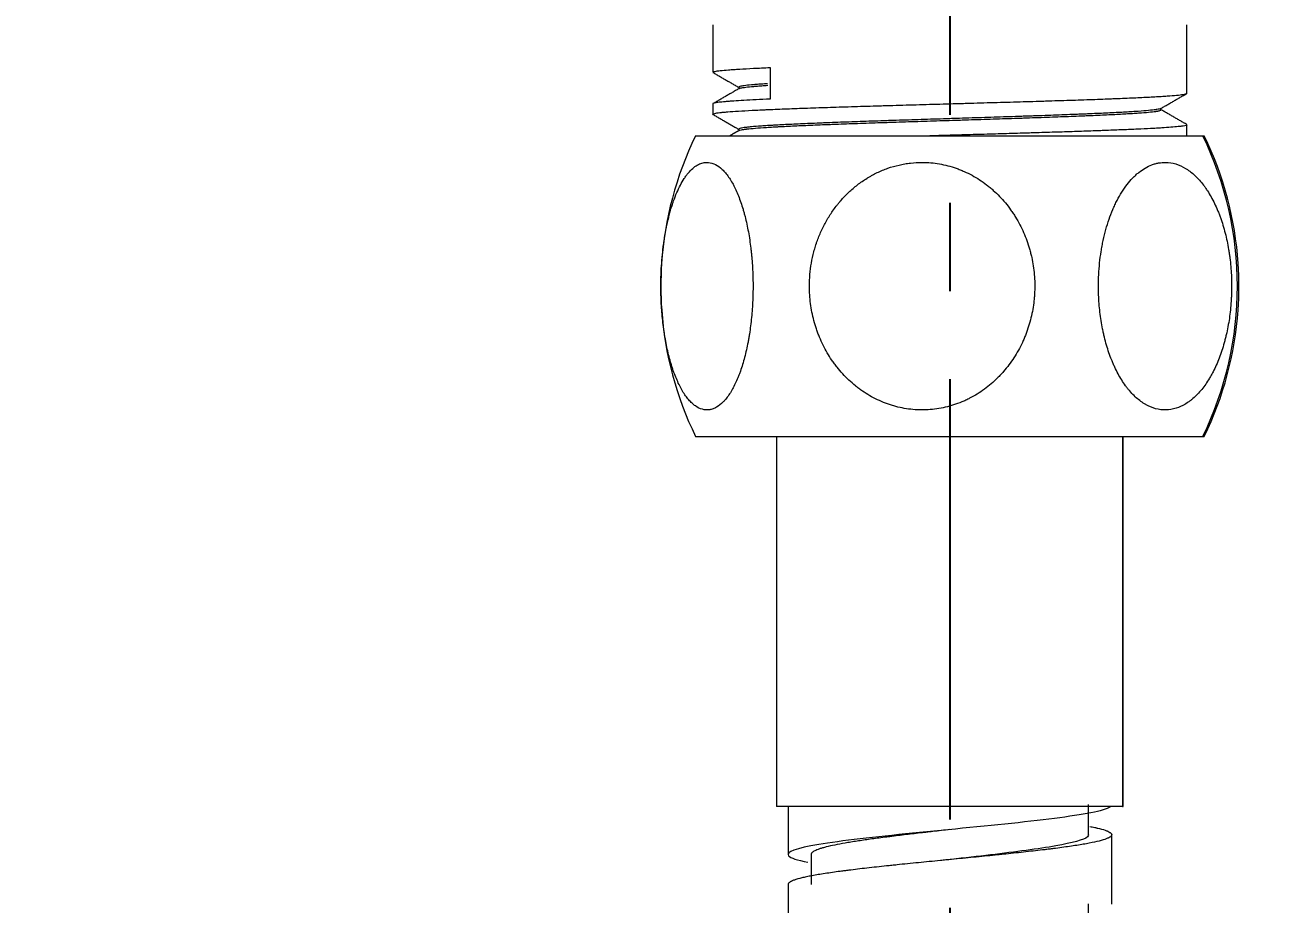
# Model space of a CAD drawing. Header units: millimetres. Extents: x 2915 to 5291, y 1031 to 4391.
# Drawn here: x 3737.1 to 3790.9, y 1876.1 to 1914.1 of the extents above; entities that cross this region are included whole.
import ezdxf

# ---------------------------------------------------------------- set-up
doc = ezdxf.new("R2010")
doc.units = ezdxf.units.MM
doc.linetypes.add('CENTERX2', pattern=[20.32, 12.7, -2.54, 2.54, -2.54])
doc.layers.add('CENTER', color=1, linetype='CENTERX2')
doc.styles.get("Standard").update_dxf_attribs({"font": 'arial.ttf'})
doc.dimstyles.new('ISO-25', dxfattribs={"dimtxt": 17, "dimasz": 17, "dimexe": 1.25, "dimexo": 0.625, "dimgap": 5, "dimtad": 1, "dimtih": 1, "dimtoh": 1, "dimdec": 1, "dimdsep": 46, "dimtxsty": 'Standard', "dimcen": 0, "dimclrd": 3, "dimclre": 3, "dimclrt": 4, "dimadec": 0, "dimazin": 0, "dimtfac": 1, "dimtdec": 1, "dimtmove": 0, "dimatfit": 3, "dimfxl": 1, "dimarcsym": 0})

# ---------------------------------------------------------------- blocks, each defined once
blk = doc.blocks.new('*D3')
at = {"color": 3, "lineweight": -2, "transparency": 16777216}
for p, q in [((3633.565, 1913.964), (3633.565, 1778.976)), ((3920.565, 1913.964), (3920.565, 1778.976)), ((3650.565, 1780.226), (3753.14, 1780.226)), ((3903.565, 1780.226), (3800.99, 1780.226))]:
    blk.add_line(p, q, dxfattribs=at)
at = {"color": 3, "transparency": 16777216}
for points in [[(3650.565, 1783.06), (3650.565, 1777.393), (3633.565, 1780.226)], [(3903.565, 1783.06), (3903.565, 1777.393), (3920.565, 1780.226)]]:
    blk.add_solid(points, dxfattribs=at)
at = {"layer": 'Defpoints', "color": 0, "transparency": 16777216}
for p in [(3633.565, 1914.589), (3920.565, 1914.589), (3920.565, 1780.226)]:
    blk.add_point(p, dxfattribs=at)
at = {"color": 4, "transparency": 16777216, "insert": (3777.065, 1780.226), "char_height": 17, "attachment_point": 5}
blk.add_mtext('287', dxfattribs=at)

msp = doc.modelspace()

# ---------------------------------------------------------------- linework, layer by layer
at = {"linetype": 'Continuous', "lineweight": 18, "extrusion": (0, 1, 0)}
for p, q in [((3766.815, 1914.089), (3766.815, 1912.04)), ((3787.315, 1911.133), (3787.315, 1914.089)), ((3769.292, 1912.245), (3769.292, 1910.879)), ((3767.937, 1911.392), (3767.937, 1911.328)), ((3766.815, 1910.674), (3766.815, 1910.226)), ((3786.194, 1910.414), (3786.194, 1910.478)), ((3767.937, 1909.579), (3767.937, 1909.516)), ((3787.315, 1909.32), (3787.315, 1909.767)), ((3766.065, 1909.289), (3788.005, 1909.289)), ((3788.005, 1909.289), (3788.065, 1909.289)), ((3766.065, 1896.289), (3788.005, 1896.289)), ((3769.565, 1896.289), (3769.565, 1880.289)), ((3784.565, 1880.289), (3784.565, 1896.289)), ((3788.005, 1896.289), (3788.065, 1896.289)), ((3784.524, 1880.289), (3769.565, 1880.289)), ((3784.524, 1880.289), (3784.565, 1880.289))]:
    msp.add_line(p, q, dxfattribs=at)
at = {"linetype": 'Continuous', "lineweight": 13, "extrusion": (0, 1, 0)}
msp.add_line((3784.524, 1896.289), (3784.524, 1880.289), dxfattribs=at)
at = {"linetype": 'Continuous', "lineweight": 18}
for centre, start, end in [((3779.399, 1902.789), 154.0108, 176.2037), ((3774.732, 1902.789), 3.7856, 25.9892), ((3779.399, 1902.789), 176.2037, 183.9964), ((3774.732, 1902.789), 355.9936, 3.7856), ((3779.399, 1902.789), 183.9964, 205.9892), ((3774.732, 1902.789), 334.0108, 355.9936)]:
    msp.add_arc(centre, 14.833, start, end, dxfattribs=at)
at = {"linetype": 'Continuous', "lineweight": 13}
msp.add_ellipse((3774.745, 1902.789), major_axis=(0, 14.833), ratio=0.994522, start_param=4.258791, end_param=5.165987, dxfattribs=at)
at = {"linetype": 'Continuous', "lineweight": 18}
for points, knots in [([(3766.815, 1912.04), (3766.815, 1912.042), (3766.816, 1912.044), (3766.822, 1912.052), (3766.832, 1912.057), (3766.852, 1912.064), (3766.856, 1912.066), (3766.865, 1912.068), (3766.87, 1912.07), (3766.886, 1912.074), (3766.898, 1912.077), (3766.965, 1912.091), (3767.041, 1912.102), (3767.235, 1912.123), (3767.353, 1912.134), (3767.562, 1912.151), (3767.637, 1912.156), (3767.759, 1912.164), (3767.8, 1912.167), (3767.886, 1912.173), (3767.931, 1912.176), (3768.158, 1912.19), (3768.358, 1912.201), (3768.797, 1912.223), (3769.035, 1912.234), (3769.292, 1912.245)], [0, 0, 0, 0, 0.030381, 0.030381, 0.111183, 0.111183, 0.131383, 0.131383, 0.151583, 0.151583, 0.191984, 0.191984, 0.353587, 0.353587, 0.51519, 0.51519, 0.595992, 0.595992, 0.636393, 0.636393, 0.676794, 0.676794, 0.838397, 0.838397, 1, 1, 1, 1]), ([(3769.179, 1911.545), (3769.088, 1911.539), (3769.002, 1911.533), (3768.838, 1911.522), (3768.76, 1911.516), (3768.65, 1911.507), (3768.614, 1911.504), (3768.563, 1911.5), (3768.546, 1911.498), (3768.513, 1911.495), (3768.497, 1911.494), (3768.356, 1911.481), (3768.252, 1911.469), (3768.088, 1911.446), (3768.027, 1911.435), (3767.968, 1911.417), (3767.954, 1911.411), (3767.944, 1911.404), (3767.942, 1911.402), (3767.939, 1911.4), (3767.936, 1911.395), (3767.936, 1911.391), (3767.939, 1911.385), (3767.943, 1911.381), (3767.948, 1911.378)], [0, 0, 0, 0, 0.103015, 0.103015, 0.207705, 0.207705, 0.260051, 0.260051, 0.286223, 0.286223, 0.312396, 0.312396, 0.521776, 0.521776, 0.731157, 0.731157, 0.835847, 0.835847, 0.862019, 0.862019, 0.888192, 0.940537, 0.940537, 1, 1, 1, 1]), ([(3766.828, 1910.212), (3766.827, 1910.212), (3766.827, 1910.213), (3766.824, 1910.214), (3766.822, 1910.216), (3766.819, 1910.218), (3766.818, 1910.22), (3766.815, 1910.224), (3766.815, 1910.227), (3766.821, 1910.241), (3766.848, 1910.252), (3766.946, 1910.274), (3767.017, 1910.285), (3767.157, 1910.301), (3767.209, 1910.307), (3767.296, 1910.315), (3767.326, 1910.318), (3767.389, 1910.323), (3767.422, 1910.326), (3767.593, 1910.34), (3767.749, 1910.351), (3768.102, 1910.373), (3768.297, 1910.384), (3768.621, 1910.4), (3768.734, 1910.406), (3768.881, 1910.413), (3768.911, 1910.414), (3768.971, 1910.417), (3769.062, 1910.421), (3769.155, 1910.425), (3769.47, 1910.439), (3769.738, 1910.45), (3770.303, 1910.472), (3770.601, 1910.483), (3771.07, 1910.5), (3771.231, 1910.505), (3771.56, 1910.516), (3771.726, 1910.522), (3772.234, 1910.538), (3772.581, 1910.549), (3773.293, 1910.571), (3773.658, 1910.582), (3774.126, 1910.596), (3774.267, 1910.6), (3774.41, 1910.604), (3774.505, 1910.607), (3774.553, 1910.608), (3774.792, 1910.615), (3774.984, 1910.621), (3775.561, 1910.637), (3775.947, 1910.648), (3776.724, 1910.67), (3777.113, 1910.681), (3777.603, 1910.695), (3777.75, 1910.699), (3777.897, 1910.703), (3777.996, 1910.706), (3778.045, 1910.707), (3778.29, 1910.714), (3778.484, 1910.72), (3779.064, 1910.736), (3779.444, 1910.747), (3780.194, 1910.769), (3780.563, 1910.78), (3781.017, 1910.794), (3781.108, 1910.796), (3781.288, 1910.802), (3781.378, 1910.805), (3781.645, 1910.813), (3781.819, 1910.819), (3782.333, 1910.835), (3782.663, 1910.846), (3783.299, 1910.868), (3783.605, 1910.879), (3783.97, 1910.893), (3784.043, 1910.896), (3784.15, 1910.9), (3784.186, 1910.901), (3784.256, 1910.904), (3784.431, 1910.911), (3784.599, 1910.918), (3784.988, 1910.934), (3785.23, 1910.945), (3785.677, 1910.967), (3785.883, 1910.978), (3786.118, 1910.992), (3786.163, 1910.995), (3786.253, 1911), (3786.296, 1911.003), (3786.421, 1911.011), (3786.5, 1911.017), (3786.719, 1911.033), (3786.843, 1911.044), (3787.05, 1911.067), (3787.132, 1911.078), (3787.201, 1911.09), (3787.208, 1911.091), (3787.222, 1911.094), (3787.228, 1911.095), (3787.247, 1911.1), (3787.258, 1911.102), (3787.286, 1911.11), (3787.299, 1911.116), (3787.312, 1911.125), (3787.315, 1911.129), (3787.315, 1911.133)], [0, 0, 0, 0, 0.001435, 0.001435, 0.005918, 0.005918, 0.010402, 0.010402, 0.019369, 0.019369, 0.055237, 0.055237, 0.091105, 0.091105, 0.109039, 0.109039, 0.118006, 0.118006, 0.126973, 0.126973, 0.162841, 0.162841, 0.198709, 0.198709, 0.216643, 0.216643, 0.221127, 0.221127, 0.22561, 0.234577, 0.234577, 0.270445, 0.270445, 0.306313, 0.306313, 0.324247, 0.324247, 0.342181, 0.342181, 0.378049, 0.378049, 0.413917, 0.413917, 0.422884, 0.427368, 0.427368, 0.431851, 0.431851, 0.449785, 0.449785, 0.485653, 0.485653, 0.521521, 0.521521, 0.530488, 0.534972, 0.534972, 0.539455, 0.539455, 0.557389, 0.557389, 0.593257, 0.593257, 0.629125, 0.629125, 0.638092, 0.638092, 0.647059, 0.647059, 0.664993, 0.664993, 0.700861, 0.700861, 0.736729, 0.736729, 0.745696, 0.745696, 0.75018, 0.75018, 0.754663, 0.772597, 0.772597, 0.808465, 0.808465, 0.844333, 0.844333, 0.8533, 0.8533, 0.862267, 0.862267, 0.880201, 0.880201, 0.916069, 0.916069, 0.951937, 0.951937, 0.956421, 0.956421, 0.960904, 0.960904, 0.969871, 0.969871, 0.987805, 0.987805, 1, 1, 1, 1]), ([(3767.96, 1911.342), (3767.962, 1911.343), (3767.971, 1911.346), (3767.982, 1911.35), (3768.032, 1911.364), (3768.156, 1911.387), (3768.364, 1911.41), (3768.52, 1911.425), (3768.569, 1911.429), (3768.621, 1911.434), (3768.657, 1911.437), (3768.675, 1911.438), (3768.766, 1911.445), (3768.844, 1911.451), (3769.012, 1911.463), (3769.103, 1911.469), (3769.198, 1911.475)], [0, 0, 0, 0, 0.019271, 0.084375, 0.084375, 0.344792, 0.605208, 0.605208, 0.670313, 0.702865, 0.702865, 0.735417, 0.735417, 0.865625, 0.865625, 1, 1, 1, 1]), ([(3769.292, 1910.879), (3769.077, 1910.869), (3768.875, 1910.86), (3768.498, 1910.841), (3768.148, 1910.823), (3767.851, 1910.805), (3767.649, 1910.791), (3767.585, 1910.787), (3767.494, 1910.78), (3767.465, 1910.777), (3767.409, 1910.773), (3767.381, 1910.77), (3767.25, 1910.759), (3767.16, 1910.749), (3767.011, 1910.731), (3766.952, 1910.722), (3766.864, 1910.703), (3766.836, 1910.694), (3766.821, 1910.684), (3766.82, 1910.683), (3766.818, 1910.68), (3766.816, 1910.678), (3766.815, 1910.675), (3766.815, 1910.674)], [0, 0, 0, 0, 0.135282, 0.135282, 0.270563, 0.405845, 0.405845, 0.473486, 0.473486, 0.507306, 0.507306, 0.541126, 0.541126, 0.676408, 0.676408, 0.81169, 0.81169, 0.946971, 0.946971, 0.963882, 0.963882, 0.980792, 1, 1, 1, 1]), ([(3786.181, 1910.47), (3786.167, 1910.462), (3786.144, 1910.454), (3786.085, 1910.441), (3786.054, 1910.435), (3786.009, 1910.428), (3786, 1910.426), (3785.98, 1910.423), (3785.95, 1910.419), (3785.917, 1910.414), (3785.8, 1910.4), (3785.685, 1910.388), (3785.415, 1910.365), (3785.26, 1910.353), (3785.039, 1910.339), (3784.994, 1910.336), (3784.923, 1910.332), (3784.9, 1910.33), (3784.852, 1910.327), (3784.73, 1910.32), (3784.602, 1910.313), (3784.282, 1910.295), (3784.052, 1910.284), (3783.558, 1910.26), (3783.294, 1910.249), (3782.943, 1910.234), (3782.872, 1910.231), (3782.728, 1910.225), (3782.655, 1910.223), (3782.435, 1910.214), (3782.285, 1910.208), (3781.827, 1910.191), (3781.511, 1910.179), (3781.021, 1910.161), (3780.854, 1910.156), (3780.6, 1910.147), (3780.515, 1910.144), (3780.386, 1910.14), (3780.343, 1910.138), (3780.256, 1910.135), (3780.213, 1910.134), (3779.821, 1910.121), (3779.468, 1910.109), (3778.754, 1910.086), (3778.393, 1910.074), (3777.845, 1910.057), (3777.661, 1910.051), (3777.431, 1910.044), (3777.384, 1910.042), (3777.292, 1910.039), (3777.245, 1910.038), (3777.106, 1910.033), (3777.014, 1910.03), (3776.552, 1910.016), (3776.187, 1910.004), (3775.461, 1909.981), (3775.102, 1909.97), (3774.657, 1909.955), (3774.568, 1909.952), (3774.391, 1909.946), (3774.302, 1909.943), (3774.038, 1909.935), (3773.864, 1909.929), (3773.351, 1909.911), (3773.02, 1909.9), (3772.377, 1909.877), (3772.066, 1909.865), (3771.69, 1909.851), (3771.615, 1909.848), (3771.504, 1909.843), (3771.468, 1909.842), (3771.395, 1909.839), (3771.214, 1909.831), (3771.04, 1909.824), (3770.633, 1909.807), (3770.378, 1909.795), (3769.901, 1909.772), (3769.679, 1909.761), (3769.447, 1909.747), (3769.422, 1909.746), (3769.371, 1909.743), (3769.297, 1909.739), (3769.225, 1909.734), (3769.086, 1909.725), (3768.998, 1909.72), (3768.751, 1909.702), (3768.606, 1909.69), (3768.419, 1909.673), (3768.361, 1909.667), (3768.283, 1909.659), (3768.258, 1909.656), (3768.211, 1909.65), (3768.189, 1909.647), (3768.086, 1909.633), (3768.025, 1909.621), (3767.953, 1909.599), (3767.936, 1909.589), (3767.937, 1909.578)], [0, 0, 0, 0, 0.026452, 0.026452, 0.046017, 0.046017, 0.050908, 0.050908, 0.055799, 0.065581, 0.065581, 0.104711, 0.104711, 0.143841, 0.143841, 0.153623, 0.153623, 0.158515, 0.158515, 0.163406, 0.182971, 0.182971, 0.2221, 0.2221, 0.26123, 0.26123, 0.271013, 0.271013, 0.280795, 0.280795, 0.30036, 0.30036, 0.33949, 0.33949, 0.359054, 0.359054, 0.368837, 0.368837, 0.373728, 0.373728, 0.378619, 0.378619, 0.417749, 0.417749, 0.456879, 0.456879, 0.476444, 0.476444, 0.481335, 0.481335, 0.486226, 0.486226, 0.496008, 0.496008, 0.535138, 0.535138, 0.574268, 0.574268, 0.58405, 0.58405, 0.593833, 0.593833, 0.613398, 0.613398, 0.652527, 0.652527, 0.691657, 0.691657, 0.70144, 0.70144, 0.706331, 0.706331, 0.711222, 0.730787, 0.730787, 0.769917, 0.769917, 0.809046, 0.809046, 0.813938, 0.813938, 0.818829, 0.828611, 0.828611, 0.848176, 0.848176, 0.887306, 0.887306, 0.906871, 0.906871, 0.916653, 0.916653, 0.926436, 0.926436, 0.965565, 0.965565, 1, 1, 1, 1]), ([(3767.948, 1909.522), (3767.964, 1909.532), (3767.999, 1909.543), (3768.081, 1909.559), (3768.115, 1909.565), (3768.175, 1909.574), (3768.207, 1909.578), (3768.242, 1909.582), (3768.266, 1909.585), (3768.278, 1909.587), (3768.392, 1909.6), (3768.514, 1909.612), (3768.797, 1909.634), (3768.958, 1909.646), (3769.229, 1909.663), (3769.324, 1909.669), (3769.449, 1909.676), (3769.475, 1909.677), (3769.526, 1909.68), (3769.552, 1909.682), (3769.631, 1909.686), (3769.685, 1909.689), (3769.958, 1909.704), (3770.193, 1909.715), (3770.692, 1909.738), (3770.958, 1909.75), (3771.379, 1909.767), (3771.524, 1909.773), (3771.709, 1909.78), (3771.747, 1909.781), (3771.822, 1909.784), (3771.935, 1909.789), (3772.049, 1909.793), (3772.433, 1909.807), (3772.75, 1909.819), (3773.403, 1909.842), (3773.739, 1909.854), (3774.172, 1909.868), (3774.259, 1909.871), (3774.434, 1909.877), (3774.523, 1909.879), (3774.788, 1909.888), (3774.965, 1909.894), (3775.5, 1909.911), (3775.859, 1909.923), (3776.582, 1909.946), (3776.947, 1909.957), (3777.359, 1909.97), (3777.405, 1909.972), (3777.497, 1909.975), (3777.543, 1909.976), (3777.681, 1909.98), (3777.772, 1909.983), (3778.046, 1909.992), (3778.227, 1909.998), (3778.767, 1910.015), (3779.122, 1910.026), (3779.648, 1910.044), (3779.822, 1910.049), (3780.082, 1910.058), (3780.168, 1910.061), (3780.34, 1910.067), (3780.425, 1910.07), (3780.852, 1910.084), (3781.181, 1910.096), (3781.816, 1910.119), (3782.123, 1910.13), (3782.565, 1910.147), (3782.709, 1910.153), (3782.922, 1910.162), (3782.992, 1910.165), (3783.096, 1910.169), (3783.131, 1910.171), (3783.199, 1910.174), (3783.233, 1910.175), (3783.536, 1910.188), (3783.788, 1910.2), (3784.258, 1910.222), (3784.476, 1910.234), (3784.778, 1910.251), (3784.875, 1910.257), (3785.013, 1910.266), (3785.058, 1910.269), (3785.145, 1910.275), (3785.187, 1910.277), (3785.392, 1910.292), (3785.535, 1910.304), (3785.78, 1910.326), (3785.882, 1910.338), (3785.984, 1910.352), (3786.013, 1910.356), (3786.039, 1910.361), (3786.055, 1910.364), (3786.063, 1910.365), (3786.101, 1910.372), (3786.125, 1910.378), (3786.177, 1910.394), (3786.194, 1910.404), (3786.194, 1910.414)], [0, 0, 0, 0, 0.03567, 0.03567, 0.055056, 0.055056, 0.064749, 0.069595, 0.069595, 0.074442, 0.074442, 0.113213, 0.113213, 0.151985, 0.151985, 0.171371, 0.171371, 0.176217, 0.176217, 0.181064, 0.181064, 0.190757, 0.190757, 0.229529, 0.229529, 0.2683, 0.2683, 0.287686, 0.287686, 0.292533, 0.292533, 0.297379, 0.307072, 0.307072, 0.345844, 0.345844, 0.384615, 0.384615, 0.394308, 0.394308, 0.404001, 0.404001, 0.423387, 0.423387, 0.462159, 0.462159, 0.500931, 0.500931, 0.505777, 0.505777, 0.510623, 0.510623, 0.520316, 0.520316, 0.539702, 0.539702, 0.578474, 0.578474, 0.59786, 0.59786, 0.607553, 0.607553, 0.617246, 0.617246, 0.656017, 0.656017, 0.694789, 0.694789, 0.714175, 0.714175, 0.723868, 0.723868, 0.728714, 0.728714, 0.733561, 0.733561, 0.772333, 0.772333, 0.811104, 0.811104, 0.83049, 0.83049, 0.840183, 0.840183, 0.849876, 0.849876, 0.888648, 0.888648, 0.927419, 0.927419, 0.937112, 0.941959, 0.941959, 0.946805, 0.946805, 0.966191, 0.966191, 1, 1, 1, 1]), ([(3787.315, 1909.767), (3787.315, 1909.759), (3787.304, 1909.751), (3787.254, 1909.734), (3787.212, 1909.725), (3787.146, 1909.714), (3787.139, 1909.713), (3787.123, 1909.711), (3787.115, 1909.71), (3787.09, 1909.706), (3787.038, 1909.699), (3786.977, 1909.692), (3786.843, 1909.679), (3786.74, 1909.669), (3786.504, 1909.651), (3786.372, 1909.642), (3786.151, 1909.628), (3786.074, 1909.623), (3785.952, 1909.616), (3785.911, 1909.614), (3785.826, 1909.609), (3785.783, 1909.607), (3785.563, 1909.595), (3785.375, 1909.586), (3784.976, 1909.568), (3784.764, 1909.559), (3784.317, 1909.541), (3784.082, 1909.531), (3783.773, 1909.52), (3783.71, 1909.517), (3783.583, 1909.512), (3783.391, 1909.505), (3783.195, 1909.498), (3782.796, 1909.485), (3782.248, 1909.466), (3781.67, 1909.448), (3781.223, 1909.434), (3781.073, 1909.43), (3780.844, 1909.423), (3780.767, 1909.42), (3780.612, 1909.416), (3780.534, 1909.413), (3780.145, 1909.402), (3779.831, 1909.392), (3779.197, 1909.374), (3778.877, 1909.365), (3778.23, 1909.346), (3777.904, 1909.337), (3777.493, 1909.326), (3777.41, 1909.323), (3777.286, 1909.32), (3777.245, 1909.319), (3777.162, 1909.316), (3776.956, 1909.311), (3776.751, 1909.305), (3776.455, 1909.296), (3776.323, 1909.293), (3776.191, 1909.289)], [0, 0, 0, 0, 0.049814, 0.049814, 0.107738, 0.107738, 0.114978, 0.114978, 0.122219, 0.122219, 0.1367, 0.165662, 0.165662, 0.223586, 0.223586, 0.28151, 0.28151, 0.310472, 0.310472, 0.324953, 0.324953, 0.339434, 0.339434, 0.397358, 0.397358, 0.455282, 0.455282, 0.513206, 0.513206, 0.527687, 0.527687, 0.542168, 0.57113, 0.57113, 0.629054, 0.686978, 0.686978, 0.71594, 0.71594, 0.730421, 0.730421, 0.744902, 0.744902, 0.802827, 0.802827, 0.860751, 0.860751, 0.918675, 0.918675, 0.933156, 0.933156, 0.940396, 0.940396, 0.947637, 0.976599, 0.976599, 1, 1, 1, 1]), ([(3787.257, 1909.289), (3787.278, 1909.294), (3787.292, 1909.299), (3787.311, 1909.31), (3787.315, 1909.315), (3787.315, 1909.32)], [0, 0, 0, 0, 0.519147, 0.519147, 1, 1, 1, 1]), ([(3766.546, 1908.143), (3766.65, 1908.145), (3766.752, 1908.125), (3766.953, 1908.044), (3767.052, 1907.983), (3767.174, 1907.881), (3767.198, 1907.859), (3767.246, 1907.813), (3767.27, 1907.789), (3767.341, 1907.714), (3767.387, 1907.659), (3767.522, 1907.481), (3767.608, 1907.346), (3767.71, 1907.155), (3767.731, 1907.116), (3767.761, 1907.056), (3767.771, 1907.035), (3767.79, 1906.994), (3767.839, 1906.89), (3767.885, 1906.782), (3767.993, 1906.512), (3768.059, 1906.319), (3768.134, 1906.064), (3768.156, 1905.987), (3768.178, 1905.907), (3768.192, 1905.854), (3768.199, 1905.827), (3768.233, 1905.693), (3768.258, 1905.583), (3768.331, 1905.25), (3768.372, 1905.021), (3768.425, 1904.667), (3768.442, 1904.547), (3768.463, 1904.365), (3768.47, 1904.304), (3768.483, 1904.181), (3768.489, 1904.119), (3768.518, 1903.811), (3768.533, 1903.563), (3768.552, 1903.063), (3768.554, 1902.812), (3768.55, 1902.528), (3768.549, 1902.496), (3768.548, 1902.433), (3768.547, 1902.401), (3768.544, 1902.306), (3768.542, 1902.243), (3768.534, 1902.055), (3768.527, 1901.93), (3768.501, 1901.559), (3768.477, 1901.315), (3768.432, 1900.956), (3768.415, 1900.837), (3768.387, 1900.66), (3768.377, 1900.602), (3768.362, 1900.514), (3768.357, 1900.485), (3768.347, 1900.427), (3768.341, 1900.398), (3768.292, 1900.14), (3768.243, 1899.92), (3768.133, 1899.5), (3768.072, 1899.299), (3767.988, 1899.061), (3767.97, 1899.014), (3767.935, 1898.921), (3767.917, 1898.875), (3767.862, 1898.741), (3767.825, 1898.656), (3767.708, 1898.411), (3767.626, 1898.263), (3767.496, 1898.065), (3767.452, 1898.003), (3767.383, 1897.916), (3767.36, 1897.888), (3767.325, 1897.848), (3767.313, 1897.835), (3767.289, 1897.809), (3767.277, 1897.797), (3767.17, 1897.687), (3767.073, 1897.61), (3766.924, 1897.524), (3766.874, 1897.501), (3766.798, 1897.473), (3766.76, 1897.461), (3766.722, 1897.453), (3766.696, 1897.447), (3766.683, 1897.445), (3766.567, 1897.428), (3766.464, 1897.434), (3766.261, 1897.489), (3766.16, 1897.537), (3766.011, 1897.641), (3765.962, 1897.681), (3765.866, 1897.77), (3765.772, 1897.868), (3765.681, 1897.985), (3765.592, 1898.11), (3765.548, 1898.177), (3765.42, 1898.393), (3765.34, 1898.551), (3765.191, 1898.895), (3765.121, 1899.08), (3765.049, 1899.304), (3765.041, 1899.329), (3765.025, 1899.379), (3765.002, 1899.455), (3764.98, 1899.533), (3764.936, 1899.689), (3764.909, 1899.795), (3764.831, 1900.12), (3764.785, 1900.345), (3764.736, 1900.637), (3764.726, 1900.696), (3764.713, 1900.785), (3764.708, 1900.815), (3764.699, 1900.875), (3764.678, 1901.024), (3764.66, 1901.175), (3764.62, 1901.54), (3764.6, 1901.785), (3764.574, 1902.282), (3764.567, 1902.534), (3764.567, 1902.788)], [0, 0, 0, 0, 0.03125, 0.03125, 0.0625, 0.0625, 0.070312, 0.070312, 0.078125, 0.078125, 0.09375, 0.09375, 0.125, 0.125, 0.132812, 0.132812, 0.136719, 0.136719, 0.140625, 0.15625, 0.15625, 0.1875, 0.1875, 0.195312, 0.199219, 0.199219, 0.203125, 0.203125, 0.21875, 0.21875, 0.25, 0.25, 0.265625, 0.265625, 0.273437, 0.273437, 0.28125, 0.28125, 0.3125, 0.3125, 0.34375, 0.34375, 0.347656, 0.347656, 0.351562, 0.351562, 0.359375, 0.359375, 0.375, 0.375, 0.40625, 0.40625, 0.421875, 0.421875, 0.429687, 0.429687, 0.433594, 0.433594, 0.4375, 0.4375, 0.46875, 0.46875, 0.5, 0.5, 0.507813, 0.507813, 0.515625, 0.515625, 0.53125, 0.53125, 0.5625, 0.5625, 0.578125, 0.578125, 0.585938, 0.585938, 0.589844, 0.589844, 0.59375, 0.59375, 0.625, 0.625, 0.640625, 0.640625, 0.648438, 0.652344, 0.652344, 0.65625, 0.65625, 0.6875, 0.6875, 0.71875, 0.71875, 0.734375, 0.734375, 0.75, 0.765625, 0.765625, 0.78125, 0.78125, 0.8125, 0.8125, 0.84375, 0.84375, 0.847656, 0.847656, 0.851563, 0.859375, 0.859375, 0.875, 0.875, 0.90625, 0.90625, 0.914063, 0.914063, 0.917969, 0.917969, 0.921875, 0.9375, 0.9375, 0.96875, 0.96875, 1, 1, 1, 1]), ([(3764.567, 1902.788), (3764.567, 1902.956), (3764.57, 1903.124), (3764.582, 1903.456), (3764.599, 1903.786), (3764.628, 1904.111), (3764.654, 1904.353), (3764.668, 1904.474), (3764.684, 1904.594), (3764.695, 1904.674), (3764.701, 1904.713), (3764.73, 1904.911), (3764.782, 1905.22), (3764.845, 1905.514), (3764.913, 1905.801), (3764.949, 1905.941), (3765.009, 1906.145), (3765.029, 1906.212), (3765.061, 1906.311), (3765.072, 1906.344), (3765.094, 1906.409), (3765.105, 1906.441), (3765.161, 1906.599), (3765.254, 1906.84), (3765.357, 1907.056), (3765.464, 1907.26), (3765.519, 1907.355), (3765.592, 1907.466), (3765.606, 1907.487), (3765.636, 1907.53), (3765.651, 1907.551), (3765.696, 1907.612), (3765.726, 1907.65), (3765.818, 1907.76), (3765.881, 1907.824), (3766.008, 1907.936), (3766.073, 1907.983), (3766.172, 1908.041), (3766.205, 1908.058), (3766.272, 1908.088), (3766.307, 1908.1), (3766.409, 1908.131), (3766.477, 1908.142), (3766.546, 1908.143)], [0, 0, 0, 0, 0.0625, 0.0625, 0.125, 0.1875, 0.1875, 0.21875, 0.234375, 0.234375, 0.25, 0.25, 0.3125, 0.375, 0.375, 0.4375, 0.4375, 0.46875, 0.46875, 0.484375, 0.484375, 0.5, 0.5, 0.5625, 0.625, 0.625, 0.6875, 0.6875, 0.703125, 0.703125, 0.71875, 0.71875, 0.75, 0.75, 0.8125, 0.8125, 0.875, 0.875, 0.90625, 0.90625, 0.9375, 0.9375, 1, 1, 1, 1]), ([(3770.991, 1902.788), (3770.991, 1902.957), (3770.998, 1903.125), (3771.027, 1903.459), (3771.07, 1903.79), (3771.142, 1904.117), (3771.206, 1904.36), (3771.23, 1904.441), (3771.267, 1904.561), (3771.28, 1904.602), (3771.307, 1904.682), (3771.321, 1904.722), (3771.393, 1904.92), (3771.522, 1905.23), (3771.676, 1905.525), (3771.844, 1905.813), (3771.934, 1905.953), (3772.081, 1906.158), (3772.131, 1906.225), (3772.21, 1906.325), (3772.236, 1906.357), (3772.29, 1906.422), (3772.317, 1906.454), (3772.455, 1906.613), (3772.686, 1906.854), (3772.939, 1907.07), (3773.202, 1907.273), (3773.339, 1907.368), (3773.518, 1907.479), (3773.554, 1907.5), (3773.627, 1907.543), (3773.664, 1907.563), (3773.775, 1907.624), (3773.849, 1907.662), (3774.075, 1907.77), (3774.229, 1907.834), (3774.542, 1907.944), (3774.702, 1907.991), (3774.946, 1908.047), (3775.028, 1908.064), (3775.152, 1908.086), (3775.194, 1908.092), (3775.277, 1908.104), (3775.319, 1908.11), (3775.529, 1908.134), (3775.697, 1908.143), (3775.866, 1908.143)], [0, 0, 0, 0, 0.0625, 0.0625, 0.125, 0.1875, 0.1875, 0.21875, 0.21875, 0.234375, 0.234375, 0.25, 0.25, 0.3125, 0.375, 0.375, 0.4375, 0.4375, 0.46875, 0.46875, 0.484375, 0.484375, 0.5, 0.5, 0.5625, 0.625, 0.625, 0.6875, 0.6875, 0.703125, 0.703125, 0.71875, 0.71875, 0.75, 0.75, 0.8125, 0.8125, 0.875, 0.875, 0.90625, 0.90625, 0.921875, 0.921875, 0.9375, 0.9375, 1, 1, 1, 1]), ([(3775.866, 1908.143), (3776.118, 1908.143), (3776.367, 1908.121), (3776.858, 1908.037), (3777.099, 1907.974), (3777.367, 1907.88), (3777.396, 1907.869), (3777.456, 1907.847), (3777.485, 1907.836), (3777.573, 1907.801), (3777.631, 1907.776), (3777.803, 1907.7), (3777.915, 1907.644), (3778.243, 1907.465), (3778.452, 1907.328), (3778.702, 1907.136), (3778.751, 1907.097), (3778.824, 1907.036), (3778.848, 1907.016), (3778.896, 1906.974), (3779.014, 1906.87), (3779.127, 1906.761), (3779.387, 1906.489), (3779.547, 1906.296), (3779.729, 1906.041), (3779.783, 1905.963), (3779.835, 1905.883), (3779.869, 1905.83), (3779.886, 1905.803), (3779.968, 1905.668), (3780.031, 1905.559), (3780.205, 1905.225), (3780.306, 1904.996), (3780.434, 1904.642), (3780.473, 1904.522), (3780.525, 1904.34), (3780.542, 1904.279), (3780.573, 1904.156), (3780.588, 1904.095), (3780.655, 1903.786), (3780.693, 1903.538), (3780.735, 1903.04), (3780.741, 1902.789), (3780.727, 1902.473), (3780.723, 1902.41), (3780.714, 1902.284), (3780.708, 1902.221), (3780.688, 1902.033), (3780.67, 1901.908), (3780.605, 1901.538), (3780.546, 1901.295), (3780.434, 1900.936), (3780.393, 1900.818), (3780.324, 1900.642), (3780.301, 1900.583), (3780.263, 1900.496), (3780.251, 1900.467), (3780.225, 1900.409), (3780.212, 1900.38), (3780.091, 1900.123), (3779.97, 1899.904), (3779.699, 1899.485), (3779.549, 1899.285), (3779.344, 1899.048), (3779.28, 1898.978), (3779.215, 1898.909), (3779.171, 1898.864), (3779.149, 1898.841), (3779.037, 1898.73), (3778.944, 1898.645), (3778.659, 1898.401), (3778.458, 1898.254), (3778.14, 1898.057), (3778.032, 1897.996), (3777.864, 1897.91), (3777.808, 1897.882), (3777.722, 1897.842), (3777.693, 1897.829), (3777.635, 1897.804), (3777.606, 1897.791), (3777.344, 1897.683), (3777.107, 1897.606), (3776.743, 1897.522), (3776.621, 1897.499), (3776.373, 1897.463), (3776.248, 1897.45), (3776.059, 1897.439), (3775.996, 1897.436), (3775.87, 1897.434), (3775.807, 1897.435), (3775.62, 1897.44), (3775.495, 1897.448), (3775.123, 1897.49), (3774.878, 1897.539), (3774.605, 1897.618), (3774.574, 1897.627), (3774.514, 1897.645), (3774.424, 1897.675), (3774.335, 1897.706), (3774.16, 1897.773), (3774.045, 1897.822), (3773.706, 1897.984), (3773.489, 1898.109), (3773.255, 1898.271), (3773.229, 1898.289), (3773.178, 1898.326), (3773.101, 1898.382), (3773.027, 1898.44), (3772.88, 1898.559), (3772.786, 1898.641), (3772.513, 1898.899), (3772.343, 1899.084), (3772.147, 1899.332), (3772.109, 1899.383), (3772.034, 1899.485), (3771.998, 1899.536), (3771.891, 1899.692), (3771.824, 1899.798), (3771.635, 1900.123), (3771.524, 1900.348), (3771.403, 1900.639), (3771.38, 1900.698), (3771.335, 1900.816), (3771.314, 1900.876), (3771.253, 1901.056), (3771.217, 1901.177), (3771.121, 1901.541), (3771.072, 1901.786), (3771.008, 1902.283), (3770.991, 1902.534), (3770.991, 1902.788)], [0, 0, 0, 0, 0.03125, 0.03125, 0.0625, 0.0625, 0.066406, 0.066406, 0.070312, 0.070312, 0.078125, 0.078125, 0.09375, 0.09375, 0.125, 0.125, 0.132812, 0.132812, 0.136719, 0.136719, 0.140625, 0.15625, 0.15625, 0.1875, 0.1875, 0.195312, 0.199219, 0.199219, 0.203125, 0.203125, 0.21875, 0.21875, 0.25, 0.25, 0.265625, 0.265625, 0.273437, 0.273437, 0.28125, 0.28125, 0.3125, 0.3125, 0.34375, 0.34375, 0.351562, 0.351562, 0.359375, 0.359375, 0.375, 0.375, 0.40625, 0.40625, 0.421875, 0.421875, 0.429687, 0.429687, 0.433594, 0.433594, 0.4375, 0.4375, 0.46875, 0.46875, 0.5, 0.5, 0.507812, 0.511719, 0.511719, 0.515625, 0.515625, 0.53125, 0.53125, 0.5625, 0.5625, 0.578125, 0.578125, 0.585937, 0.585937, 0.589844, 0.589844, 0.59375, 0.59375, 0.625, 0.625, 0.640625, 0.640625, 0.65625, 0.65625, 0.664062, 0.664062, 0.671875, 0.671875, 0.6875, 0.6875, 0.71875, 0.71875, 0.722656, 0.722656, 0.726562, 0.734375, 0.734375, 0.75, 0.75, 0.78125, 0.78125, 0.785156, 0.785156, 0.789062, 0.796875, 0.796875, 0.8125, 0.8125, 0.84375, 0.84375, 0.851562, 0.851562, 0.859375, 0.859375, 0.875, 0.875, 0.90625, 0.90625, 0.914062, 0.914062, 0.921875, 0.921875, 0.9375, 0.9375, 0.96875, 0.96875, 1, 1, 1, 1]), ([(3783.489, 1902.788), (3783.489, 1902.958), (3783.494, 1903.127), (3783.511, 1903.462), (3783.537, 1903.795), (3783.579, 1904.123), (3783.618, 1904.367), (3783.639, 1904.488), (3783.662, 1904.609), (3783.678, 1904.69), (3783.686, 1904.73), (3783.729, 1904.929), (3783.806, 1905.24), (3783.898, 1905.536), (3783.998, 1905.825), (3784.052, 1905.966), (3784.139, 1906.171), (3784.169, 1906.238), (3784.216, 1906.338), (3784.232, 1906.371), (3784.264, 1906.436), (3784.28, 1906.468), (3784.362, 1906.626), (3784.431, 1906.747), (3784.575, 1906.975), (3784.65, 1907.083), (3784.807, 1907.286), (3784.889, 1907.381), (3785.017, 1907.513), (3785.06, 1907.556), (3785.148, 1907.636), (3785.193, 1907.674), (3785.327, 1907.781), (3785.418, 1907.844), (3785.605, 1907.953), (3785.7, 1907.999), (3785.845, 1908.054), (3785.894, 1908.07), (3785.968, 1908.091), (3785.993, 1908.097), (3786.042, 1908.108), (3786.067, 1908.114), (3786.191, 1908.136), (3786.291, 1908.144), (3786.391, 1908.143)], [0, 0, 0, 0, 0.0625, 0.0625, 0.125, 0.1875, 0.1875, 0.21875, 0.234375, 0.234375, 0.25, 0.25, 0.3125, 0.375, 0.375, 0.4375, 0.4375, 0.46875, 0.46875, 0.484375, 0.484375, 0.5, 0.5, 0.5625, 0.5625, 0.625, 0.625, 0.6875, 0.6875, 0.71875, 0.71875, 0.75, 0.75, 0.8125, 0.8125, 0.875, 0.875, 0.90625, 0.90625, 0.921875, 0.921875, 0.9375, 0.9375, 1, 1, 1, 1]), ([(3786.391, 1908.143), (3786.541, 1908.141), (3786.687, 1908.117), (3786.976, 1908.029), (3787.119, 1907.964), (3787.276, 1907.869), (3787.294, 1907.858), (3787.328, 1907.835), (3787.346, 1907.824), (3787.397, 1907.788), (3787.432, 1907.763), (3787.533, 1907.686), (3787.599, 1907.629), (3787.792, 1907.448), (3787.915, 1907.31), (3788.061, 1907.117), (3788.09, 1907.077), (3788.132, 1907.016), (3788.147, 1906.996), (3788.175, 1906.954), (3788.244, 1906.849), (3788.31, 1906.739), (3788.463, 1906.467), (3788.557, 1906.273), (3788.664, 1906.017), (3788.695, 1905.939), (3788.725, 1905.86), (3788.745, 1905.806), (3788.755, 1905.779), (3788.804, 1905.644), (3788.84, 1905.535), (3788.942, 1905.2), (3789.001, 1904.971), (3789.075, 1904.617), (3789.098, 1904.497), (3789.128, 1904.316), (3789.138, 1904.255), (3789.156, 1904.132), (3789.165, 1904.07), (3789.204, 1903.762), (3789.225, 1903.514), (3789.249, 1903.016), (3789.252, 1902.765), (3789.243, 1902.451), (3789.241, 1902.388), (3789.236, 1902.293), (3789.234, 1902.261), (3789.231, 1902.199), (3789.221, 1902.042), (3789.208, 1901.886), (3789.169, 1901.517), (3789.134, 1901.274), (3789.067, 1900.917), (3789.042, 1900.799), (3789.001, 1900.623), (3788.987, 1900.565), (3788.958, 1900.449), (3788.942, 1900.391), (3788.863, 1900.106), (3788.791, 1899.887), (3788.63, 1899.47), (3788.541, 1899.271), (3788.419, 1899.035), (3788.382, 1898.966), (3788.343, 1898.897), (3788.317, 1898.852), (3788.304, 1898.83), (3788.238, 1898.719), (3788.183, 1898.634), (3788.014, 1898.391), (3787.895, 1898.245), (3787.707, 1898.05), (3787.643, 1897.989), (3787.544, 1897.903), (3787.511, 1897.876), (3787.443, 1897.823), (3787.409, 1897.798), (3787.237, 1897.678), (3787.096, 1897.602), (3786.81, 1897.491), (3786.664, 1897.456), (3786.497, 1897.44), (3786.478, 1897.439), (3786.441, 1897.436), (3786.385, 1897.434), (3786.329, 1897.435), (3786.219, 1897.44), (3786.145, 1897.449), (3785.926, 1897.492), (3785.781, 1897.541), (3785.62, 1897.62), (3785.602, 1897.629), (3785.567, 1897.648), (3785.513, 1897.677), (3785.461, 1897.709), (3785.357, 1897.776), (3785.29, 1897.826), (3785.09, 1897.988), (3784.962, 1898.113), (3784.824, 1898.275), (3784.809, 1898.293), (3784.779, 1898.33), (3784.734, 1898.386), (3784.69, 1898.444), (3784.603, 1898.563), (3784.548, 1898.645), (3784.387, 1898.903), (3784.287, 1899.088), (3784.183, 1899.311), (3784.171, 1899.336), (3784.149, 1899.386), (3784.138, 1899.411), (3784.104, 1899.488), (3784.083, 1899.539), (3784.02, 1899.696), (3783.981, 1899.802), (3783.869, 1900.126), (3783.803, 1900.351), (3783.732, 1900.641), (3783.712, 1900.729), (3783.693, 1900.818), (3783.68, 1900.878), (3783.674, 1900.908), (3783.644, 1901.058), (3783.623, 1901.178), (3783.566, 1901.542), (3783.537, 1901.788), (3783.499, 1902.284), (3783.489, 1902.534), (3783.489, 1902.788)], [0, 0, 0, 0, 0.03125, 0.03125, 0.0625, 0.0625, 0.066406, 0.066406, 0.070312, 0.070312, 0.078125, 0.078125, 0.09375, 0.09375, 0.125, 0.125, 0.132812, 0.132812, 0.136719, 0.136719, 0.140625, 0.15625, 0.15625, 0.1875, 0.1875, 0.195312, 0.199219, 0.199219, 0.203125, 0.203125, 0.21875, 0.21875, 0.25, 0.25, 0.265625, 0.265625, 0.273437, 0.273437, 0.28125, 0.28125, 0.3125, 0.3125, 0.34375, 0.34375, 0.351562, 0.351562, 0.355469, 0.355469, 0.359375, 0.375, 0.375, 0.40625, 0.40625, 0.421875, 0.421875, 0.429687, 0.429687, 0.4375, 0.4375, 0.46875, 0.46875, 0.5, 0.5, 0.507812, 0.511719, 0.511719, 0.515625, 0.515625, 0.53125, 0.53125, 0.5625, 0.5625, 0.578125, 0.578125, 0.585937, 0.585937, 0.59375, 0.59375, 0.625, 0.625, 0.65625, 0.65625, 0.660156, 0.660156, 0.664062, 0.671875, 0.671875, 0.6875, 0.6875, 0.71875, 0.71875, 0.722656, 0.722656, 0.726562, 0.734375, 0.734375, 0.75, 0.75, 0.78125, 0.78125, 0.785156, 0.785156, 0.789062, 0.796875, 0.796875, 0.8125, 0.8125, 0.84375, 0.84375, 0.847656, 0.847656, 0.851562, 0.851562, 0.859375, 0.859375, 0.875, 0.875, 0.90625, 0.90625, 0.914062, 0.917969, 0.917969, 0.921875, 0.921875, 0.9375, 0.9375, 0.96875, 0.96875, 1, 1, 1, 1]), ([(3784.022, 1880.289), (3783.957, 1880.226), (3783.412, 1880.001), (3780.581, 1879.614), (3775.31, 1879.126), (3770.892, 1878.639), (3769.675, 1878.22), (3770.463, 1877.964), (3770.921, 1877.87)], [0, 0, 0, 0, 0.077504, 0.279013, 0.480522, 0.682031, 0.883541, 1, 1, 1, 1]), ([(3783.121, 1879.419), (3783.156, 1879.413), (3783.19, 1879.406), (3783.262, 1879.391), (3783.299, 1879.383), (3783.353, 1879.371), (3783.37, 1879.367), (3783.405, 1879.359), (3783.422, 1879.355), (3783.572, 1879.32), (3783.684, 1879.289), (3783.821, 1879.242), (3783.861, 1879.227), (3783.931, 1879.196), (3783.96, 1879.18), (3783.996, 1879.157), (3784.007, 1879.149), (3784.021, 1879.137), (3784.025, 1879.133), (3784.033, 1879.125), (3784.051, 1879.106), (3784.06, 1879.086), (3784.065, 1879.039), (3784.047, 1879.008), (3783.988, 1878.961), (3783.964, 1878.946), (3783.918, 1878.922), (3783.902, 1878.914), (3783.866, 1878.899), (3783.847, 1878.891), (3783.745, 1878.851), (3783.643, 1878.82), (3783.399, 1878.758), (3783.257, 1878.727), (3783.053, 1878.688), (3783.011, 1878.68), (3782.924, 1878.664), (3782.88, 1878.657), (3782.743, 1878.633), (3782.647, 1878.617), (3782.349, 1878.571), (3782.134, 1878.539), (3781.788, 1878.493), (3781.668, 1878.477), (3781.514, 1878.457), (3781.483, 1878.453), (3781.42, 1878.446), (3781.389, 1878.442), (3781.293, 1878.43), (3781.229, 1878.422), (3780.905, 1878.383), (3780.635, 1878.352), (3780.215, 1878.305), (3779.929, 1878.274), (3779.633, 1878.243), (3779.445, 1878.223), (3779.407, 1878.219), (3779.331, 1878.211), (3779.293, 1878.207), (3779.178, 1878.195), (3779.101, 1878.188), (3778.87, 1878.164), (3778.715, 1878.148), (3778.247, 1878.102), (3777.932, 1878.071), (3777.455, 1878.024), (3777.295, 1878.008), (3777.094, 1877.988), (3777.054, 1877.985), (3776.973, 1877.977), (3776.933, 1877.973), (3776.812, 1877.961), (3776.732, 1877.953), (3776.332, 1877.914), (3776.016, 1877.883), (3775.548, 1877.836), (3775.392, 1877.82), (3775.084, 1877.789), (3774.931, 1877.774), (3774.741, 1877.754), (3774.703, 1877.75), (3774.627, 1877.742), (3774.589, 1877.738), (3774.477, 1877.726), (3774.402, 1877.719), (3774.181, 1877.695), (3774.037, 1877.679), (3773.611, 1877.633), (3773.339, 1877.602), (3772.946, 1877.555), (3772.818, 1877.539), (3772.63, 1877.516), (3772.567, 1877.508), (3772.445, 1877.492), (3772.386, 1877.484), (3772.091, 1877.445), (3771.871, 1877.414), (3771.566, 1877.367), (3771.371, 1877.336), (3771.193, 1877.305), (3771.087, 1877.285), (3771.066, 1877.281), (3771.025, 1877.273), (3770.964, 1877.261), (3770.906, 1877.25), (3770.794, 1877.226), (3770.725, 1877.211), (3770.534, 1877.164), (3770.427, 1877.133), (3770.296, 1877.086), (3770.258, 1877.07), (3770.216, 1877.051), (3770.208, 1877.047), (3770.193, 1877.039), (3770.171, 1877.027), (3770.152, 1877.015), (3770.095, 1876.976), (3770.072, 1876.945), (3770.069, 1876.912), (3770.069, 1876.911), (3770.069, 1876.91)], [0, 0, 0, 0, 0.008221, 0.008221, 0.017562, 0.017562, 0.022233, 0.022233, 0.026904, 0.026904, 0.06427, 0.06427, 0.082953, 0.082953, 0.101637, 0.101637, 0.110978, 0.110978, 0.115649, 0.115649, 0.12032, 0.139003, 0.139003, 0.17637, 0.17637, 0.195053, 0.195053, 0.204394, 0.204394, 0.213736, 0.213736, 0.251102, 0.251102, 0.288469, 0.288469, 0.29781, 0.29781, 0.307152, 0.307152, 0.325835, 0.325835, 0.363202, 0.363202, 0.381885, 0.381885, 0.386556, 0.386556, 0.391226, 0.391226, 0.400568, 0.400568, 0.437934, 0.437934, 0.456618, 0.475301, 0.475301, 0.479972, 0.479972, 0.484642, 0.484642, 0.493984, 0.493984, 0.512667, 0.512667, 0.550034, 0.550034, 0.568717, 0.568717, 0.573388, 0.573388, 0.578058, 0.578058, 0.5874, 0.5874, 0.624767, 0.624767, 0.64345, 0.64345, 0.662133, 0.662133, 0.666804, 0.666804, 0.671475, 0.671475, 0.680816, 0.680816, 0.699499, 0.699499, 0.736866, 0.736866, 0.755549, 0.755549, 0.764891, 0.764891, 0.774232, 0.774232, 0.811599, 0.811599, 0.830282, 0.848965, 0.848965, 0.853636, 0.853636, 0.858307, 0.867648, 0.867648, 0.886331, 0.886331, 0.923698, 0.923698, 0.942381, 0.942381, 0.947052, 0.947052, 0.951723, 0.961064, 0.961064, 0.998431, 0.998431, 1, 1, 1, 1]), ([(3777.067, 1879.286), (3777.065, 1879.286), (3777.063, 1879.285), (3776.818, 1879.257), (3776.574, 1879.23), (3776.299, 1879.198), (3776.268, 1879.194), (3776.207, 1879.187), (3776.116, 1879.177), (3775.905, 1879.152), (3775.726, 1879.132), (3775.372, 1879.09), (3775.14, 1879.062), (3774.8, 1879.021), (3774.687, 1879.007), (3774.52, 1878.986), (3774.465, 1878.979), (3774.354, 1878.965), (3774.299, 1878.958), (3774.028, 1878.923), (3773.82, 1878.895), (3773.422, 1878.839), (3773.231, 1878.812), (3772.959, 1878.77), (3772.87, 1878.756), (3772.741, 1878.735), (3772.698, 1878.728), (3772.615, 1878.714), (3772.574, 1878.707), (3772.373, 1878.672), (3772.226, 1878.644), (3771.955, 1878.589), (3771.831, 1878.561), (3771.693, 1878.526), (3771.666, 1878.519), (3771.613, 1878.505), (3771.588, 1878.498), (3771.514, 1878.477), (3771.469, 1878.463), (3771.343, 1878.421), (3771.274, 1878.393), (3771.164, 1878.338), (3771.124, 1878.31), (3771.095, 1878.279), (3771.092, 1878.275), (3771.087, 1878.268), (3771.084, 1878.265), (3771.078, 1878.254), (3771.074, 1878.247), (3771.068, 1878.231), (3771.066, 1878.221), (3771.066, 1878.212)], [0, 0, 0, 0, 0.000623, 0.000623, 0.078493, 0.078493, 0.088226, 0.088226, 0.09796, 0.117427, 0.156362, 0.156362, 0.234232, 0.234232, 0.273166, 0.273166, 0.292634, 0.292634, 0.312101, 0.312101, 0.389971, 0.389971, 0.46784, 0.46784, 0.506775, 0.506775, 0.526242, 0.526242, 0.54571, 0.54571, 0.623579, 0.623579, 0.701449, 0.701449, 0.720916, 0.720916, 0.740384, 0.740384, 0.779318, 0.779318, 0.857188, 0.857188, 0.935057, 0.935057, 0.944791, 0.944791, 0.954525, 0.954525, 0.973992, 0.973992, 1, 1, 1, 1]), ([(3783.064, 1879.062), (3783.065, 1879.031), (3782.975, 1878.87), (3781.894, 1878.579), (3779.411, 1878.253), (3777.698, 1878.058), (3777.123, 1877.992)], [0, 0, 0, 0, 0.087096, 0.451623, 0.81615, 1, 1, 1, 1])]:
    msp.add_open_spline(points, degree=3, knots=knots, dxfattribs=at)
for points in [[(3766.819, 1912.03), (3767.388, 1911.702), (3767.956, 1911.373)], [(3767.971, 1911.348), (3767.402, 1911.019), (3766.833, 1910.69)], [(3786.173, 1910.466), (3786.742, 1910.794), (3787.311, 1911.123)], [(3787.31, 1909.777), (3786.752, 1910.1), (3786.194, 1910.422)], [(3766.82, 1910.216), (3767.378, 1909.894), (3767.937, 1909.571)], [(3767.956, 1909.527), (3767.75, 1909.408), (3767.545, 1909.289)], [(3770.066, 1880.289), (3770.066, 1879.249), (3770.066, 1878.209)], [(3783.064, 1879.06), (3783.064, 1879.714), (3783.064, 1880.367)], [(3784.062, 1876.062), (3784.062, 1877.571), (3784.062, 1879.08)], [(3771.066, 1878.22), (3771.066, 1877.566), (3771.066, 1876.912)], [(3770.069, 1876.929), (3770.069, 1875.419), (3770.069, 1873.91)], [(3783.065, 1874.76), (3783.065, 1875.414), (3783.065, 1876.067)]]:
    msp.add_open_spline(points, degree=2, dxfattribs=at)
at = {"layer": 'CENTER', "ltscale": 1.5}
msp.add_line((3777.067, 3148.446), (3777.067, 1836.335), dxfattribs=at)

# ---------------------------------------------------------------- dimensions: what is measured, and where the dimension line sits
dim = msp.add_linear_dim(base=(3920.565, 1780.226), p1=(3633.565, 1914.589), p2=(3920.565, 1914.589), dimstyle='ISO-25', override={"dimtad": 0})
dim.commit()
dim.dimension.update_dxf_attribs({"geometry": '*D3', "text_midpoint": (3777.065, 1780.226)})

doc.saveas('drawing.dxf')
